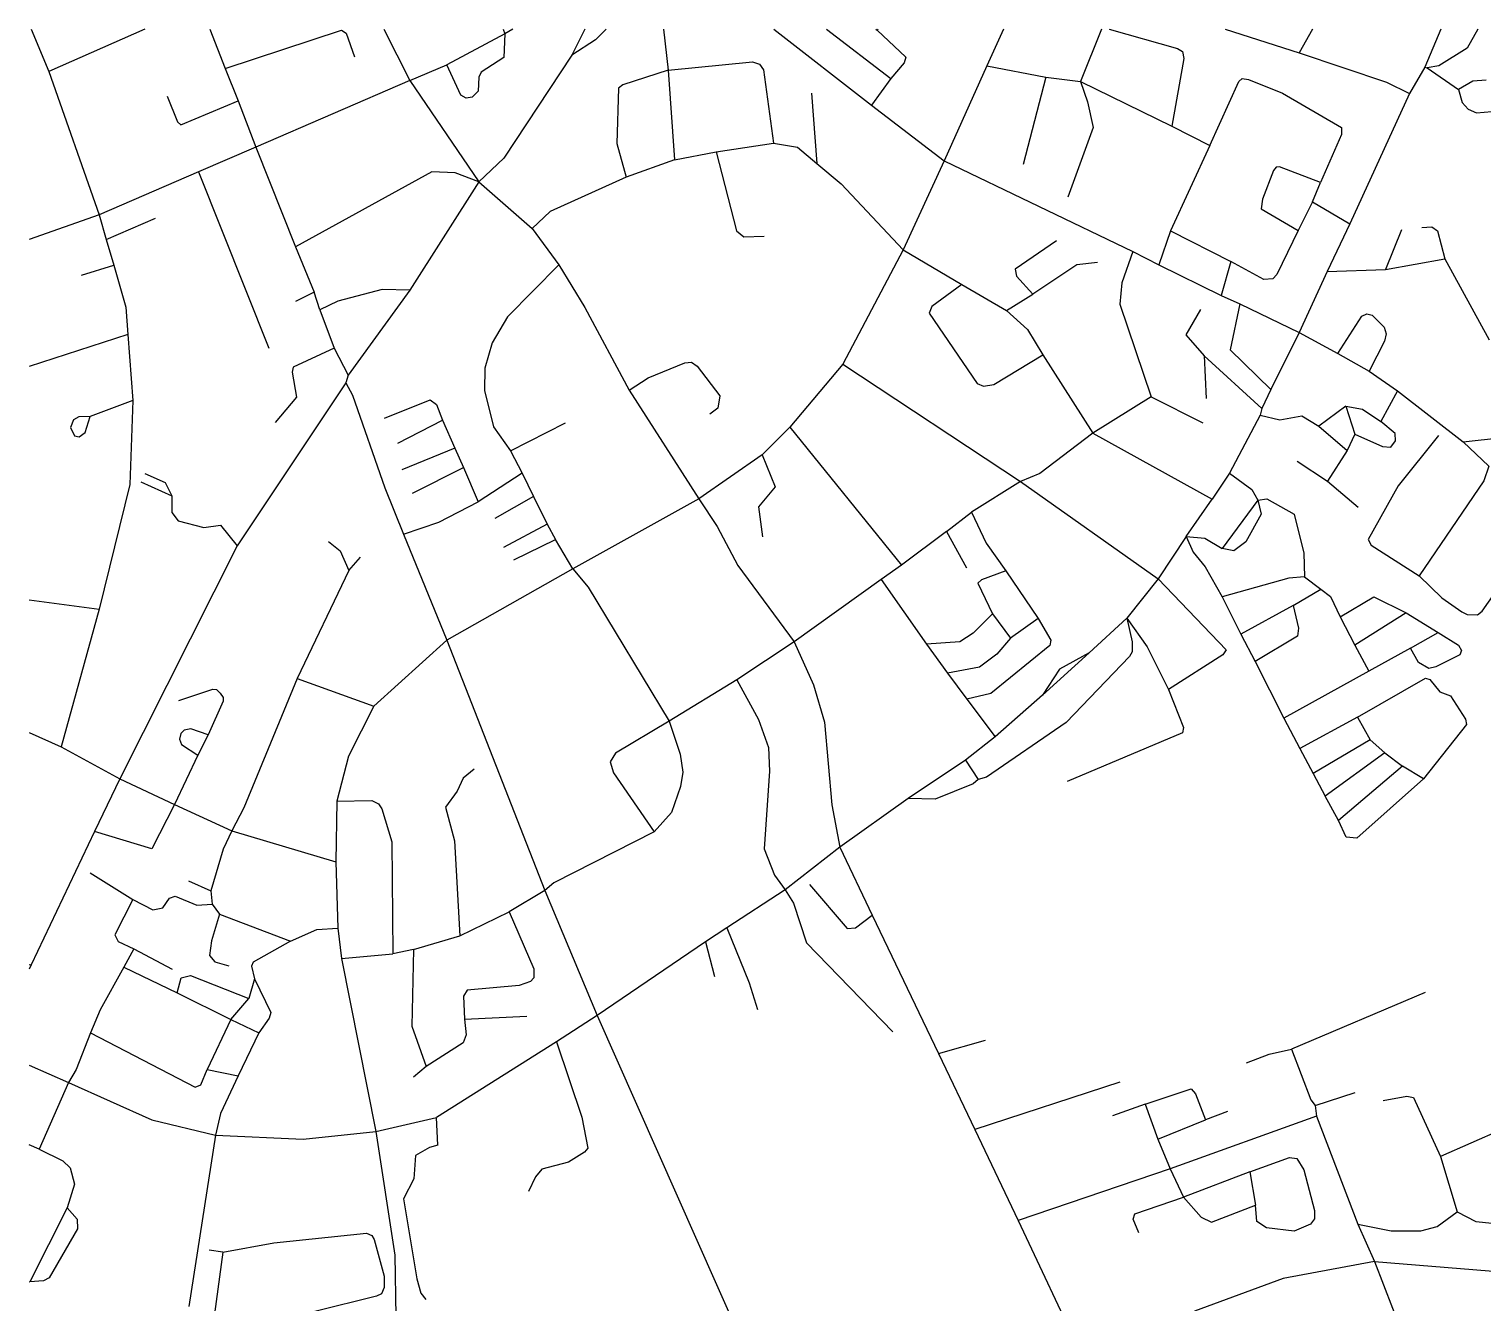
# Model space of a CAD drawing. Header units: inches. Extents: x 13525472 to 13532952, y 3654447 to 3658947.
# Drawn here: x 13525472 to 13527238, y 3657400 to 3658947 of the extents above; entities that cross this region are included whole.
import ezdxf

# ---------------------------------------------------------------- set-up
doc = ezdxf.new("R2010")
doc.units = ezdxf.units.IN
doc.header["$MEASUREMENT"] = 0

msp = doc.modelspace()

# ---------------------------------------------------------------- linework, layer by layer
for points in [[(13525474.7, 3658947.2), (13525496.2, 3658895.6)], [(13525612.8, 3658947.2), (13525496.2, 3658895.6)], [(13525691.7, 3658947.2), (13525710.1, 3658899.5)], [(13525710.1, 3658899.5), (13525851.4, 3658946), (13525857, 3658942.4), (13525867.2, 3658913.6)], [(13525902.7, 3658947.2), (13525934.6, 3658884.9)], [(13526048, 3658947.2), (13526049.9, 3658941.4)], [(13526059.7, 3658947.2), (13526049.9, 3658941.4)], [(13526172.7, 3658947.2), (13526160.1, 3658934.2), (13526131.3, 3658915.7)], [(13526146.8, 3658947.2), (13526131.3, 3658915.7)], [(13526242.5, 3658947.2), (13526248, 3658897.4)], [(13526376.5, 3658947.2), (13526495.3, 3658855)], [(13526440.6, 3658947.2), (13526518.8, 3658887.2)], [(13526500.3, 3658947.2), (13526502, 3658945.8)], [(13526503.1, 3658947.2), (13526502, 3658945.8)], [(13526502, 3658945.8), (13526536.8, 3658913.1), (13526535, 3658906.1), (13526518.8, 3658887.2)], [(13526655.6, 3658947.2), (13526635.4, 3658902.5)], [(13526774.6, 3658947.2), (13526748.8, 3658883.4)], [(13526784, 3658947.2), (13526866.6, 3658923.6), (13526873, 3658919.9), (13526874.4, 3658911.6), (13526859.9, 3658829.3)], [(13526924.8, 3658947.2), (13527014.6, 3658918.5)], [(13527030.8, 3658947.2), (13527014.6, 3658918.5)], [(13527186.6, 3658947.2), (13527167.2, 3658901.1)], [(13527231.7, 3658947.2), (13527218.8, 3658923.9), (13527184.1, 3658902.7), (13527170.2, 3658900.1)], [(13526049.9, 3658941.4), (13526048.8, 3658912.9), (13526021, 3658895), (13526018.3, 3658889), (13526017.5, 3658871.9), (13526010.2, 3658864.7), (13526002.8, 3658863.4), (13525996.3, 3658866.8), (13525979.4, 3658903.7)], [(13526049.9, 3658941.4), (13525979.4, 3658903.7)], [(13526131.3, 3658915.7), (13526048.5, 3658790.3), (13526018.2, 3658761.8)], [(13527014.6, 3658918.5), (13527120.6, 3658882.9), (13527148.7, 3658869.1)], [(13525496.2, 3658895.6), (13525557.1, 3658721.7)], [(13525710.1, 3658899.5), (13525726.1, 3658859.9)], [(13525934.6, 3658884.9), (13525979.4, 3658903.7)], [(13526248, 3658897.4), (13526193, 3658879.4), (13526188, 3658875.5), (13526185.8, 3658808.1), (13526197, 3658767.3)], [(13526248, 3658897.4), (13526350.7, 3658907.3), (13526359.2, 3658904.7), (13526363.8, 3658897.6), (13526376.1, 3658808.6)], [(13526248, 3658897.4), (13526255.7, 3658788.6)], [(13526635.4, 3658902.5), (13526583.3, 3658787.3)], [(13526635.4, 3658902.5), (13526706.8, 3658888.9)], [(13527167.2, 3658901.1), (13527148.7, 3658869.1)], [(13527167.2, 3658901.1), (13527170.2, 3658900.1)], [(13527170.2, 3658900.1), (13527208, 3658873.9)], [(13525934.6, 3658884.9), (13525747.4, 3658803.8)], [(13525934.6, 3658884.9), (13526018.2, 3658761.8)], [(13526518.8, 3658887.2), (13526495.3, 3658855)], [(13526706.8, 3658888.9), (13526679.2, 3658782.6)], [(13526706.8, 3658888.9), (13526748.8, 3658883.4)], [(13526748.8, 3658883.4), (13526757.4, 3658858.9), (13526764.4, 3658827.6), (13526733.7, 3658743.1)], [(13526748.8, 3658883.4), (13526859.9, 3658829.3)], [(13526906, 3658806), (13526941.3, 3658883.5), (13526945.3, 3658887.1), (13526953.1, 3658886.1), (13526994.2, 3658869.6), (13527066.1, 3658827.8), (13527066.1, 3658819.2), (13527040.6, 3658760.9)], [(13527241.7, 3658885), (13527225.3, 3658883.8), (13527208, 3658873.9)], [(13525639.7, 3658865.6), (13525652.1, 3658834.7), (13525656.4, 3658830.9), (13525726.1, 3658859.9)], [(13525726.1, 3658859.9), (13525747.4, 3658803.8)], [(13526422.2, 3658869.6), (13526428.7, 3658784.1)], [(13527148.7, 3658869.1), (13527076, 3658710.8)], [(13527208, 3658873.9), (13527212.4, 3658857.9), (13527219.7, 3658849.8), (13527229.8, 3658845.7), (13527248.7, 3658847)], [(13526495.3, 3658855), (13526583.3, 3658787.3)], [(13526859.9, 3658829.3), (13526906, 3658806)], [(13526306.4, 3658798), (13526376.1, 3658808.6)], [(13526376.1, 3658808.6), (13526405.1, 3658804), (13526428.7, 3658784.1)], [(13526906, 3658806), (13526858.5, 3658702.3)], [(13525747.4, 3658803.8), (13525677.9, 3658774)], [(13525747.4, 3658803.8), (13525795.4, 3658682.7)], [(13526255.7, 3658788.6), (13526197, 3658767.3)], [(13526255.7, 3658788.6), (13526306.4, 3658798)], [(13526306.4, 3658798), (13526331, 3658702.1), (13526340.1, 3658694.8), (13526364.7, 3658695.6)], [(13526583.3, 3658787.3), (13526533.5, 3658679.3)], [(13526583.3, 3658787.3), (13526812.4, 3658677.1)], [(13525677.9, 3658774), (13525557.1, 3658721.7)], [(13525677.9, 3658774), (13525763.2, 3658559.6)], [(13526018.2, 3658761.8), (13525989.7, 3658772.5), (13525961.3, 3658774), (13525795.4, 3658682.7)], [(13526428.7, 3658784.1), (13526458.2, 3658759.5), (13526533.5, 3658679.3)], [(13527040.6, 3658760.9), (13526990.7, 3658779.9), (13526986.5, 3658779.6), (13526983.3, 3658775.7), (13526970.2, 3658740.9), (13526968.5, 3658729), (13527013.4, 3658702.5)], [(13526018.2, 3658761.8), (13525934.5, 3658630.1)], [(13526018.2, 3658761.8), (13526083, 3658704.9)], [(13526197, 3658767.3), (13526104.8, 3658725.7), (13526083, 3658704.9)], [(13527030.6, 3658737.5), (13527040.6, 3658760.9)], [(13527030.6, 3658737.5), (13527013.4, 3658702.5)], [(13527030.6, 3658737.5), (13527076, 3658710.8)], [(13525557.1, 3658721.7), (13525472, 3658691.8)], [(13525557.1, 3658721.7), (13525565.8, 3658691.7)], [(13525565.8, 3658691.7), (13525625.7, 3658717.6)], [(13526083, 3658704.9), (13526115.6, 3658661)], [(13526858.5, 3658702.3), (13526844.3, 3658660.9)], [(13526858.5, 3658702.3), (13526931.7, 3658665.2)], [(13527013.4, 3658702.5), (13526987.3, 3658649.1), (13526982.5, 3658643.8), (13526971.7, 3658643.3), (13526931.7, 3658665.2)], [(13527076, 3658710.8), (13527048.6, 3658652.9)], [(13527138.7, 3658703.6), (13527119.3, 3658655.2)], [(13527163.7, 3658706.1), (13527175.5, 3658707.2), (13527182.6, 3658702.1), (13527191.4, 3658668.1)], [(13525565.8, 3658691.7), (13525574.8, 3658660.5)], [(13525795.4, 3658682.7), (13525818.2, 3658627.6)], [(13526719.7, 3658690.1), (13526669.5, 3658655.8), (13526671.4, 3658647.4), (13526690.9, 3658625.5)], [(13526533.5, 3658679.3), (13526460.4, 3658540.5)], [(13526533.5, 3658679.3), (13526604.9, 3658636.9)], [(13526769.7, 3658663.6), (13526744.7, 3658660.9), (13526690.9, 3658625.5)], [(13526812.4, 3658677.1), (13526799, 3658639), (13526796.9, 3658613.1), (13526834.7, 3658500.5)], [(13526812.4, 3658677.1), (13526844.3, 3658660.9)], [(13526931.7, 3658665.2), (13526919.9, 3658623.9)], [(13527119.3, 3658655.2), (13527191.4, 3658668.1)], [(13527191.4, 3658668.1), (13527245.5, 3658569.7)], [(13525535.7, 3658648.6), (13525574.8, 3658660.5)], [(13525574.8, 3658660.5), (13525589.4, 3658609.5), (13525592, 3658576.2)], [(13526115.6, 3658661), (13526053, 3658597.7), (13526034.3, 3658566.1), (13526025.7, 3658535.6), (13526025, 3658508.3), (13526036.2, 3658464.2), (13526056.7, 3658435)], [(13526115.6, 3658661), (13526146.9, 3658609), (13526201, 3658508.9)], [(13526844.3, 3658660.9), (13526919.9, 3658623.9)], [(13527048.6, 3658652.9), (13527014.4, 3658578.7)], [(13527048.6, 3658652.9), (13527119.3, 3658655.2)], [(13525934.5, 3658630.1), (13525900.7, 3658630.9), (13525847.1, 3658616.8), (13525825, 3658606.4)], [(13525934.5, 3658630.1), (13525859.7, 3658527.1)], [(13526604.9, 3658636.9), (13526568.6, 3658610.2), (13526565.2, 3658602.2), (13526623.6, 3658516.7), (13526631.2, 3658513.8), (13526643.6, 3658515.7), (13526703.4, 3658551.6)], [(13526604.9, 3658636.9), (13526659.1, 3658605.7)], [(13525818.2, 3658627.6), (13525795.7, 3658616.6)], [(13525825, 3658606.4), (13525818.2, 3658627.6)], [(13526659.1, 3658605.7), (13526690.9, 3658625.5)], [(13526919.9, 3658623.9), (13526942.6, 3658613.6)], [(13526942.6, 3658613.6), (13526930.9, 3658557.9), (13526980.2, 3658509.6)], [(13526942.6, 3658613.6), (13527014.4, 3658578.7)], [(13525825, 3658606.4), (13525842.7, 3658559.6)], [(13526659.1, 3658605.7), (13526684.6, 3658582.5), (13526703.4, 3658551.6)], [(13526894.7, 3658606.6), (13526876.8, 3658576), (13526899.3, 3658550.4)], [(13527061.7, 3658553.3), (13527090.7, 3658598.5), (13527096.6, 3658601.4), (13527103.2, 3658600), (13527117.7, 3658585.3), (13527120.4, 3658577.2), (13527118.3, 3658568.1), (13527099.6, 3658531.9)], [(13525592, 3658576.2), (13525472, 3658537.5)], [(13525592, 3658576.2), (13525597.9, 3658496.4)], [(13527014.4, 3658578.7), (13526980.2, 3658509.6)], [(13527014.4, 3658578.7), (13527061.7, 3658553.3)], [(13525842.7, 3658559.6), (13525792.8, 3658536.6), (13525791.5, 3658530.7), (13525796.6, 3658500.1), (13525770.7, 3658469.6)], [(13525842.7, 3658559.6), (13525859.7, 3658527.1)], [(13526201, 3658508.9), (13526223.8, 3658523.8), (13526268.3, 3658542.1), (13526276.7, 3658542.7), (13526283.6, 3658538.1), (13526310.8, 3658502.1), (13526308.6, 3658487.1), (13526298.7, 3658479.6)], [(13526460.4, 3658540.5), (13526396.1, 3658463.8)], [(13526460.4, 3658540.5), (13526676.3, 3658397.7)], [(13526703.4, 3658551.6), (13526763.8, 3658456.7)], [(13526899.3, 3658550.4), (13526969.2, 3658486.6)], [(13526899.3, 3658550.4), (13526901.7, 3658498.6)], [(13527061.7, 3658553.3), (13527099.6, 3658531.9)], [(13525859.7, 3658527.1), (13525856.7, 3658517.6)], [(13527099.6, 3658531.9), (13527133.8, 3658507.9)], [(13525856.7, 3658517.6), (13525724.8, 3658319.7)], [(13525856.7, 3658517.6), (13525865, 3658502.8), (13525904.2, 3658390.1), (13525926.9, 3658333.9)], [(13526201, 3658508.9), (13526285.4, 3658376.8)], [(13526980.2, 3658509.6), (13526969.2, 3658486.6)], [(13527133.8, 3658507.9), (13527113.9, 3658470.9)], [(13527133.8, 3658507.9), (13527213.6, 3658446)], [(13525597.9, 3658496.4), (13525546.1, 3658476.9)], [(13525597.9, 3658496.4), (13525594.5, 3658394.2), (13525557.2, 3658242.7)], [(13525903.7, 3658474.6), (13525959.1, 3658497), (13525966.9, 3658491.3), (13525974.2, 3658472.5)], [(13526834.7, 3658500.5), (13526763.8, 3658456.7)], [(13526834.7, 3658500.5), (13526897.7, 3658469.1)], [(13526969.2, 3658486.6), (13526967.2, 3658478.6)], [(13527071.3, 3658489.4), (13527038.3, 3658465)], [(13527071.3, 3658489.4), (13527091.6, 3658485.9), (13527113.9, 3658470.9)], [(13527071.3, 3658489.4), (13527082.3, 3658455.3)], [(13525546.1, 3658476.9), (13525532.3, 3658476.3), (13525526, 3658472.8), (13525522.4, 3658463.6), (13525527.2, 3658453.4), (13525532.9, 3658452.2), (13525540, 3658457.5), (13525546.1, 3658476.9)], [(13525919.7, 3658444.6), (13525974.2, 3658472.5)], [(13525974.2, 3658472.5), (13525989.1, 3658438.4)], [(13526056.7, 3658435), (13526123.7, 3658469.1)], [(13526967.2, 3658478.6), (13526929.9, 3658408)], [(13526967.2, 3658478.6), (13526991.2, 3658472.9), (13527017.7, 3658477.7), (13527038.3, 3658465)], [(13527082.3, 3658455.3), (13527115.6, 3658440.5), (13527125.9, 3658439.5), (13527131.5, 3658447.2), (13527131.1, 3658456.1), (13527113.9, 3658470.9)], [(13526362.2, 3658430.2), (13526396.1, 3658463.8)], [(13526396.1, 3658463.8), (13526531.4, 3658296.1)], [(13526763.8, 3658456.7), (13526699.6, 3658407.4), (13526676.3, 3658397.7)], [(13526763.8, 3658456.7), (13526909.1, 3658376.3)], [(13527038.3, 3658465), (13527072.8, 3658435.5)], [(13527082.3, 3658455.3), (13527072.8, 3658435.5)], [(13527183.7, 3658453.6), (13527134.7, 3658392.6), (13527098.3, 3658327.3), (13527102, 3658320.7), (13527160.4, 3658283.5)], [(13527213.6, 3658446), (13527261.4, 3658451.3)], [(13525989.1, 3658438.4), (13525924.7, 3658412.1)], [(13525989.1, 3658438.4), (13525999.6, 3658414.7)], [(13526056.7, 3658435), (13526071, 3658407.8)], [(13527072.8, 3658435.5), (13527048.8, 3658398.1)], [(13527213.6, 3658446), (13527244.8, 3658416.5)], [(13526362.2, 3658430.2), (13526285.4, 3658376.8)], [(13526362.2, 3658430.2), (13526378, 3658391.2), (13526358, 3658367.1), (13526362.7, 3658330.6)], [(13527012.2, 3658422.6), (13527048.8, 3658398.1)], [(13527244.8, 3658416.5), (13527238.7, 3658398.6), (13527160.4, 3658283.5)], [(13525612.7, 3658407.6), (13525637.3, 3658396.6), (13525645.3, 3658380.4)], [(13525937.7, 3658383.6), (13525999.6, 3658414.7)], [(13525999.6, 3658414.7), (13526017.5, 3658373.1)], [(13526071, 3658407.8), (13526017.5, 3658373.1)], [(13526071, 3658407.8), (13526084.6, 3658379.6)], [(13526929.9, 3658408), (13526909.1, 3658376.3)], [(13526929.9, 3658408), (13526957.2, 3658388.1), (13526964.5, 3658375.2)], [(13525607.7, 3658397.6), (13525645.3, 3658380.4)], [(13526676.3, 3658397.7), (13526616.7, 3658360.6)], [(13526676.3, 3658397.7), (13526843.3, 3658279.8)], [(13527048.8, 3658398.1), (13527086.2, 3658366.6)], [(13525645.3, 3658380.4), (13525645.2, 3658360.2), (13525653.1, 3658350), (13525684.2, 3658342), (13525704.5, 3658344.9)], [(13525926.9, 3658333.9), (13525969.6, 3658348.3), (13526017.5, 3658373.1)], [(13526084.6, 3658379.6), (13526037.7, 3658353.1)], [(13526084.6, 3658379.6), (13526101.3, 3658345.9)], [(13526285.4, 3658376.8), (13526132.6, 3658291.8)], [(13526285.4, 3658376.8), (13526307.6, 3658343.1), (13526333, 3658296), (13526401.4, 3658203.1)], [(13526877.5, 3658331), (13526909.1, 3658376.3)], [(13526964.5, 3658375.2), (13526968.5, 3658358.3), (13526949.9, 3658324.8), (13526935.2, 3658313.7), (13526920.9, 3658316.4)], [(13526964.5, 3658375.2), (13526920.9, 3658316.4)], [(13526964.5, 3658375.2), (13526975.2, 3658376.9), (13527008.6, 3658358.3), (13527020.3, 3658311), (13527020.9, 3658282.1)], [(13526101.3, 3658345.9), (13526048.2, 3658317.6)], [(13526101.3, 3658345.9), (13526111.5, 3658327.4)], [(13526586.4, 3658337.2), (13526616.7, 3658360.6)], [(13526616.7, 3658360.6), (13526634.4, 3658323.2), (13526658.4, 3658289.6)], [(13525704.5, 3658344.9), (13525724.8, 3658319.7)], [(13525926.9, 3658333.9), (13525979.2, 3658205.2)], [(13526586.4, 3658337.2), (13526531.4, 3658296.1)], [(13526586.4, 3658337.2), (13526610.7, 3658293.1)], [(13526877.5, 3658331), (13526843.3, 3658279.8)], [(13526877.5, 3658331), (13526900, 3658329.2), (13526920.9, 3658316.4)], [(13526877.5, 3658331), (13526885.9, 3658311.9), (13526900.6, 3658294.1), (13526921.1, 3658257.7)], [(13525724.8, 3658319.7), (13525582.1, 3658036.8)], [(13525835.7, 3658325.1), (13525849.9, 3658313.5), (13525860.2, 3658289.7)], [(13526060.7, 3658302.6), (13526111.5, 3658327.4)], [(13526132.6, 3658291.8), (13526111.5, 3658327.4)], [(13527160.4, 3658283.5), (13527187.8, 3658256.7), (13527212.1, 3658239.5), (13527218.5, 3658236.3), (13527231.1, 3658235.9), (13527236.7, 3658240.6), (13527293.7, 3658321.1)], [(13525860.2, 3658289.7), (13525874.7, 3658306.1)], [(13526531.4, 3658296.1), (13526506.9, 3658278.9)], [(13525860.2, 3658289.7), (13525797.7, 3658158.6)], [(13526132.6, 3658291.8), (13525979.2, 3658205.2)], [(13526132.6, 3658291.8), (13526151, 3658269.5), (13526249.4, 3658106.8)], [(13526506.9, 3658278.9), (13526401.4, 3658203.1)], [(13526506.9, 3658278.9), (13526562, 3658200.3)], [(13526658.4, 3658289.6), (13526628.6, 3658278.4), (13526624.1, 3658274.4), (13526642, 3658237.1)], [(13526658.4, 3658289.6), (13526697.6, 3658231.6)], [(13526843.3, 3658279.8), (13526805.2, 3658232)], [(13526843.3, 3658279.8), (13526925.9, 3658193.6), (13526921.8, 3658187.4), (13526856, 3658145.4)], [(13527020.9, 3658282.1), (13527001.9, 3658280.5), (13526921.1, 3658257.7)], [(13527020.9, 3658282.1), (13527040.9, 3658267)], [(13526921.1, 3658257.7), (13526943.9, 3658212.5)], [(13527007.1, 3658247.5), (13527040.9, 3658267)], [(13527040.9, 3658267), (13527052.8, 3658258.4), (13527064.3, 3658233.5)], [(13527064.3, 3658233.5), (13527105.3, 3658257.8), (13527144.6, 3658238.3)], [(13525472, 3658254.2), (13525557.2, 3658242.7)], [(13525557.2, 3658242.7), (13525511.1, 3658075.6)], [(13527007.1, 3658247.5), (13526943.9, 3658212.5)], [(13527007.1, 3658247.5), (13527013.7, 3658219.6), (13527012.5, 3658210.2), (13526961.3, 3658179.4)], [(13526642, 3658237.1), (13526618.5, 3658213.6), (13526602.3, 3658203), (13526562, 3658200.3)], [(13526697.6, 3658231.6), (13526712.8, 3658205.3), (13526711.7, 3658198.8), (13526640, 3658140.5), (13526611, 3658133.6)], [(13526805.2, 3658232), (13526811.6, 3658203.2), (13526811.9, 3658191.1), (13526808.5, 3658185.4), (13526731.6, 3658105.3), (13526634.7, 3658038.7), (13526624.7, 3658036.1)], [(13526642, 3658237.1), (13526663.8, 3658207.8)], [(13526697.6, 3658231.6), (13526663.8, 3658207.8)], [(13526805.2, 3658232), (13526759.6, 3658190)], [(13526805.2, 3658232), (13526830, 3658197.1), (13526856, 3658145.4)], [(13527064.3, 3658233.5), (13527082, 3658199)], [(13527144.6, 3658238.3), (13527082, 3658199)], [(13527144.6, 3658238.3), (13527183.4, 3658214.5)], [(13525979.2, 3658205.2), (13525890.8, 3658124.9)], [(13525979.2, 3658205.2), (13526098.3, 3657901.2)], [(13526663.8, 3658207.8), (13526647.2, 3658188.2), (13526626.5, 3658172.5), (13526587.3, 3658165.3)], [(13526943.9, 3658212.5), (13526961.3, 3658179.4)], [(13527183.4, 3658214.5), (13527208, 3658199), (13527211.6, 3658192.8), (13527209.9, 3658187.3), (13527180.7, 3658172.7), (13527172.1, 3658171), (13527159.5, 3658178.3), (13527149.7, 3658195.5)], [(13527149.7, 3658195.5), (13527183.4, 3658214.5)], [(13526401.4, 3658203.1), (13526331.6, 3658157)], [(13526401.4, 3658203.1), (13526424.9, 3658151), (13526438.2, 3658105.6), (13526447, 3658005.3), (13526456.6, 3657953.8)], [(13526562, 3658200.3), (13526587.3, 3658165.3)], [(13526759.6, 3658190), (13526723.4, 3658169.9), (13526702.9, 3658138.3)], [(13526759.6, 3658190), (13526702.9, 3658138.3)], [(13527082, 3658199), (13527099.3, 3658167.6)], [(13527149.7, 3658195.5), (13527099.3, 3658167.6)], [(13526961.3, 3658179.4), (13526996, 3658110.4)], [(13525797.7, 3658158.6), (13525733, 3658001.7), (13525718.4, 3657973.5)], [(13525797.7, 3658158.6), (13525890.8, 3658124.9)], [(13526331.6, 3658157), (13526249.4, 3658106.8)], [(13526331.6, 3658157), (13526357.9, 3658109), (13526369.9, 3658074.9), (13526371.2, 3658046.2), (13526364.9, 3657951.9), (13526377.4, 3657919.8), (13526390.4, 3657902.2)], [(13526587.3, 3658165.3), (13526611, 3658133.6)], [(13527099.3, 3658167.6), (13526996, 3658110.4)], [(13527085.3, 3658111.7), (13527168.1, 3658159.2), (13527173.4, 3658157.6), (13527185.5, 3658142.6), (13527198.3, 3658137.7), (13527216.6, 3658109.2), (13527217.7, 3658102.7), (13527165.5, 3658036.7)], [(13525653.7, 3658132.1), (13525695.3, 3658145.9), (13525699.6, 3658145.2), (13525704.2, 3658140.8), (13525707.7, 3658135.6), (13525707.6, 3658131.1), (13525689.4, 3658090.1)], [(13526611, 3658133.6), (13526645.3, 3658087.7)], [(13526702.9, 3658138.3), (13526645.3, 3658087.7)], [(13526856, 3658145.4), (13526874.1, 3658099.2), (13526872.7, 3658092.5), (13526732.7, 3658033.6)], [(13525890.8, 3658124.9), (13525859.9, 3658064.5), (13525845.9, 3658009.9)], [(13526249.4, 3658106.8), (13526184.3, 3658068), (13526177.9, 3658057.6), (13526181.7, 3658044.1), (13526231.2, 3657972.3)], [(13526249.4, 3658106.8), (13526262.6, 3658066.9), (13526266.2, 3658045), (13526263, 3658027.7), (13526252.2, 3657996.1), (13526231.2, 3657972.3)], [(13526996, 3658110.4), (13527015.3, 3658073.8)], [(13527085.3, 3658111.7), (13527015.3, 3658073.8)], [(13527085.3, 3658111.7), (13527100.7, 3658084)], [(13525472, 3658093.3), (13525511.1, 3658075.6)], [(13525689.4, 3658090.1), (13525668.5, 3658097.5), (13525660.4, 3658096.1), (13525656.4, 3658091.7), (13525654.7, 3658085), (13525657, 3658078.5), (13525677.1, 3658065.5)], [(13525689.4, 3658090.1), (13525677.1, 3658065.5)], [(13526645.3, 3658087.7), (13526609.2, 3658059.6)], [(13527100.7, 3658084), (13527031.6, 3658043.3)], [(13527100.7, 3658084), (13527118.5, 3658068.4)], [(13525511.1, 3658075.6), (13525582.1, 3658036.8)], [(13525677.1, 3658065.5), (13525648.6, 3658005.6)], [(13527015.3, 3658073.8), (13527031.6, 3658043.3)], [(13527118.5, 3658068.4), (13527046.2, 3658015.9)], [(13527118.5, 3658068.4), (13527139.9, 3658052.1)], [(13526012.7, 3658048.6), (13525999.3, 3658037.5), (13525992.1, 3658021.7), (13525977.7, 3658002.3), (13525988.5, 3657961.4), (13525995.1, 3657846.1)], [(13526609.2, 3658059.6), (13526539.8, 3658013.1)], [(13526609.2, 3658059.6), (13526624.7, 3658036.1)], [(13527139.9, 3658052.1), (13527062.4, 3657986.2)], [(13527165.5, 3658036.7), (13527139.9, 3658052.1)], [(13525582.1, 3658036.8), (13525551.6, 3657972.7)], [(13525582.1, 3658036.8), (13525648.6, 3658005.6)], [(13526624.7, 3658036.1), (13526618.8, 3658030.6), (13526572.6, 3658012.3), (13526539.8, 3658013.1)], [(13527031.6, 3658043.3), (13527046.2, 3658015.9)], [(13527165.5, 3658036.7), (13527084.5, 3657964.6), (13527071.6, 3657966.1), (13527062.4, 3657986.2)], [(13525845.9, 3658009.9), (13525844.4, 3657935.9)], [(13525845.9, 3658009.9), (13525888.2, 3658010.5), (13525896.5, 3658006.4), (13525900.6, 3658000.6), (13525912.6, 3657960.3), (13525914, 3657824.2)], [(13526539.8, 3658013.1), (13526456.6, 3657953.8)], [(13527062.4, 3657986.2), (13527046.2, 3658015.9)], [(13525648.6, 3658005.6), (13525620.9, 3657951.8), (13525551.6, 3657972.7)], [(13525648.6, 3658005.6), (13525718.4, 3657973.5)], [(13525551.6, 3657972.7), (13525474.5, 3657811)], [(13525718.4, 3657973.5), (13525707.9, 3657951.5), (13525692.8, 3657900.7)], [(13525718.4, 3657973.5), (13525844.4, 3657935.9)], [(13526231.2, 3657972.3), (13526109.2, 3657910.7), (13526098.3, 3657901.2)], [(13526456.6, 3657953.8), (13526390.4, 3657902.2)], [(13526456.6, 3657953.8), (13526495.8, 3657871.2)], [(13525546.2, 3657922.6), (13525598.1, 3657890.3)], [(13525844.4, 3657935.9), (13525846.9, 3657855.6)], [(13525665.7, 3657913.1), (13525692.8, 3657900.7)], [(13526419.7, 3657908.6), (13526465.7, 3657855.1), (13526475.9, 3657856), (13526495.8, 3657871.2)], [(13525598.1, 3657890.3), (13525576.1, 3657847.5), (13525580.1, 3657839.3), (13525599.1, 3657830.4)], [(13525598.1, 3657890.3), (13525622.3, 3657877.7), (13525634.5, 3657880.3), (13525642.6, 3657892.1), (13525649.3, 3657894.3), (13525675.7, 3657883.4), (13525694.2, 3657884.6)], [(13525692.8, 3657900.7), (13525694.2, 3657884.6)], [(13526098.3, 3657901.2), (13526055.2, 3657875.4)], [(13526098.3, 3657901.2), (13526162.1, 3657749.6)], [(13526390.4, 3657902.2), (13526319.3, 3657856)], [(13526390.4, 3657902.2), (13526400.5, 3657885.8), (13526416.1, 3657837.9), (13526521.2, 3657729.6)], [(13525703.2, 3657872.6), (13525693.4, 3657840), (13525691.3, 3657822.3), (13525697.7, 3657814.8), (13525714.7, 3657809.6)], [(13525694.2, 3657884.6), (13525703.2, 3657872.6)], [(13525703.2, 3657872.6), (13525789.7, 3657839.9)], [(13525995.1, 3657846.1), (13526055.2, 3657875.4)], [(13526055.2, 3657875.4), (13526085.2, 3657806.1), (13526085.2, 3657795.3), (13526081.1, 3657790.6), (13526067.1, 3657785.9), (13526004, 3657780.1), (13525999.5, 3657773.1), (13526000.8, 3657745.1)], [(13526495.8, 3657871.2), (13526576.6, 3657703.3)], [(13525789.7, 3657839.9), (13525821.3, 3657853.8), (13525846.9, 3657855.6)], [(13525846.9, 3657855.6), (13525851.6, 3657818.5)], [(13526319.3, 3657856), (13526293.5, 3657838.8)], [(13526319.3, 3657856), (13526346.7, 3657789.2), (13526356.7, 3657756.6)], [(13525789.7, 3657839.9), (13525744, 3657814.1), (13525742.2, 3657809.4), (13525745.7, 3657794.1)], [(13525938.7, 3657829.7), (13525995.1, 3657846.1)], [(13526293.5, 3657838.8), (13526162.1, 3657749.6)], [(13526293.5, 3657838.8), (13526304.5, 3657796.9)], [(13525599.1, 3657830.4), (13525587, 3657808.1)], [(13525599.1, 3657830.4), (13525645.7, 3657805.6)], [(13525851.6, 3657818.5), (13525914, 3657824.2)], [(13525851.6, 3657818.5), (13525893.3, 3657608.6)], [(13525938.7, 3657829.7), (13525914, 3657824.2)], [(13525938.7, 3657829.7), (13525936.8, 3657736.4), (13525954.1, 3657687.7)], [(13525472, 3657811.2), (13525474.5, 3657811)], [(13525474.5, 3657811), (13525472, 3657805.6)], [(13525587, 3657808.1), (13525558.3, 3657756.5), (13525546.5, 3657728.3)], [(13525587, 3657808.1), (13525651.7, 3657777.1)], [(13525651.7, 3657777.1), (13525656.9, 3657795.3), (13525668.1, 3657798.2), (13525738.9, 3657770.1)], [(13525745.7, 3657794.1), (13525738.9, 3657770.1)], [(13525745.7, 3657794.1), (13525765.8, 3657753.1), (13525763.7, 3657746.1), (13525751.2, 3657728.6)], [(13525651.7, 3657777.1), (13525717, 3657744.6)], [(13525717, 3657744.6), (13525738.9, 3657770.1)], [(13527167.7, 3657777.6), (13527005.1, 3657708.6)], [(13526000.8, 3657745.1), (13526002.7, 3657725.8), (13525999.4, 3657716.3), (13525954.1, 3657687.7)], [(13526000.8, 3657745.1), (13526076.7, 3657748.6)], [(13526162.1, 3657749.6), (13526112.6, 3657717.3)], [(13526162.1, 3657749.6), (13526356.2, 3657311.4)], [(13525546.5, 3657728.3), (13525529, 3657683.7), (13525519.8, 3657668.1)], [(13525546.5, 3657728.3), (13525673.6, 3657662.4), (13525680.8, 3657665.2), (13525688.2, 3657683.7)], [(13525717, 3657744.6), (13525688.2, 3657683.7)], [(13525717, 3657744.6), (13525751.2, 3657728.6)], [(13525751.2, 3657728.6), (13525725.8, 3657676.2)], [(13526112.6, 3657717.3), (13525967, 3657625.5)], [(13526112.6, 3657717.3), (13526143.5, 3657626), (13526150.5, 3657588.3), (13526146.7, 3657583.4), (13526127.1, 3657571.3), (13526094.9, 3657562.8), (13526087.1, 3657553.7), (13526078.7, 3657535.6)], [(13526576.6, 3657703.3), (13526633.7, 3657719.6)], [(13526576.6, 3657703.3), (13526620.5, 3657610.9)], [(13526950.7, 3657692.1), (13526978.1, 3657702.7), (13527005.1, 3657708.6)], [(13527005.1, 3657708.6), (13527028.8, 3657647.2), (13527034.2, 3657640.1)], [(13525472, 3657689.1), (13525519.8, 3657668.1)], [(13525688.2, 3657683.7), (13525725.8, 3657676.2)], [(13525725.8, 3657676.2), (13525704.5, 3657630.5), (13525698.6, 3657604.2)], [(13525954.1, 3657687.7), (13525938.7, 3657674.6)], [(13525519.8, 3657668.1), (13525484.3, 3657587.3)], [(13525519.8, 3657668.1), (13525621.1, 3657622.9), (13525698.6, 3657604.2)], [(13526796.7, 3657668.6), (13526620.5, 3657610.9)], [(13526827.5, 3657641.7), (13526883.4, 3657660.3), (13526888.7, 3657654.5), (13526901, 3657622.7)], [(13526827.5, 3657641.7), (13526787.7, 3657627.6)], [(13526827.5, 3657641.7), (13526842.9, 3657599.5)], [(13527034.2, 3657640.1), (13527082.7, 3657656.1)], [(13527034.2, 3657640.1), (13527035.7, 3657627.1)], [(13527116.7, 3657646.1), (13527145.5, 3657651.4), (13527153.4, 3657649.7), (13527186.3, 3657578.2)], [(13527333.7, 3657643.2), (13527186.3, 3657578.2)], [(13525893.3, 3657608.6), (13525967, 3657625.5)], [(13525968.5, 3657592), (13525967, 3657625.5)], [(13526842.9, 3657599.5), (13526901, 3657622.7)], [(13527035.7, 3657627.1), (13526857.8, 3657563.4)], [(13526927.7, 3657633.1), (13526901, 3657622.7)], [(13527035.7, 3657627.1), (13527085.9, 3657496)], [(13525698.6, 3657604.2), (13525666, 3657396.3)], [(13525698.6, 3657604.2), (13525804.9, 3657599.5), (13525893.3, 3657608.6)], [(13525893.3, 3657608.6), (13525916.3, 3657458.4), (13525921.2, 3657160.6)], [(13526620.5, 3657610.9), (13526673.2, 3657500.5)], [(13525484.3, 3657587.3), (13525472, 3657592.6)], [(13525484.3, 3657587.3), (13525513, 3657572.9), (13525521.8, 3657564.6), (13525527.1, 3657544.8), (13525518.3, 3657515.8)], [(13525968.5, 3657592), (13525958.2, 3657589.2), (13525941.2, 3657579.3), (13525939.2, 3657551.3), (13525926.9, 3657526.8), (13525942.8, 3657429.8), (13525947.8, 3657412.4), (13525953.7, 3657404.6)], [(13526842.9, 3657599.5), (13526857.8, 3657563.4)], [(13526954.7, 3657559.6), (13527002.7, 3657577), (13527011.6, 3657575.9), (13527020.4, 3657562), (13527033, 3657512.5), (13527033.1, 3657502.5), (13527028.5, 3657496.3), (13527008.6, 3657487.5), (13526974.7, 3657491.6), (13526963, 3657499.3), (13526961.5, 3657519.3)], [(13527186.3, 3657578.2), (13527206.4, 3657510.9)], [(13526857.8, 3657563.4), (13526673.2, 3657500.5)], [(13526857.8, 3657563.4), (13526874.2, 3657529)], [(13526954.7, 3657559.6), (13526874.2, 3657529)], [(13526954.7, 3657559.6), (13526961.5, 3657519.3)], [(13525518.3, 3657515.8), (13525530.5, 3657502.1), (13525530.7, 3657490.5), (13525496.5, 3657430.9), (13525489.6, 3657427.2), (13525473, 3657425.9)], [(13525518.3, 3657515.8), (13525473, 3657425.9)], [(13526819.7, 3657485.6), (13526812.8, 3657502.2), (13526815.1, 3657508.5), (13526874.2, 3657529)], [(13526874.2, 3657529), (13526895.6, 3657504.6), (13526908.1, 3657498.5), (13526961.5, 3657519.3)], [(13526673.2, 3657500.5), (13526750.5, 3657336.4)], [(13527085.9, 3657496), (13527126.3, 3657487.9), (13527162.3, 3657487.9), (13527182.1, 3657493.1), (13527206.4, 3657510.9)], [(13527206.4, 3657510.9), (13527229.1, 3657499.5), (13527264.7, 3657495.6)], [(13525707.2, 3657462.3), (13525769.3, 3657473.4), (13525882, 3657485.3), (13525888.4, 3657482.4), (13525891.1, 3657477.6), (13525903.1, 3657433.1), (13525903.2, 3657419), (13525900.2, 3657411.5), (13525894.1, 3657408.7), (13525819, 3657390.2), (13525732, 3657372.9), (13525713.3, 3657374), (13525697.1, 3657387.4)], [(13527085.9, 3657496), (13527106, 3657450.6)], [(13525707.2, 3657462.3), (13525690.7, 3657464.6)], [(13525707.2, 3657462.3), (13525697.1, 3657387.4)], [(13527106, 3657450.6), (13526995.2, 3657430), (13526887.6, 3657390.5)], [(13527106, 3657450.6), (13527454.2, 3657422.6)], [(13527106, 3657450.6), (13527138.8, 3657365.7)], [(13525472, 3657426.4), (13525473, 3657425.9)]]:
    msp.add_lwpolyline(points)

doc.saveas('drawing.dxf')
